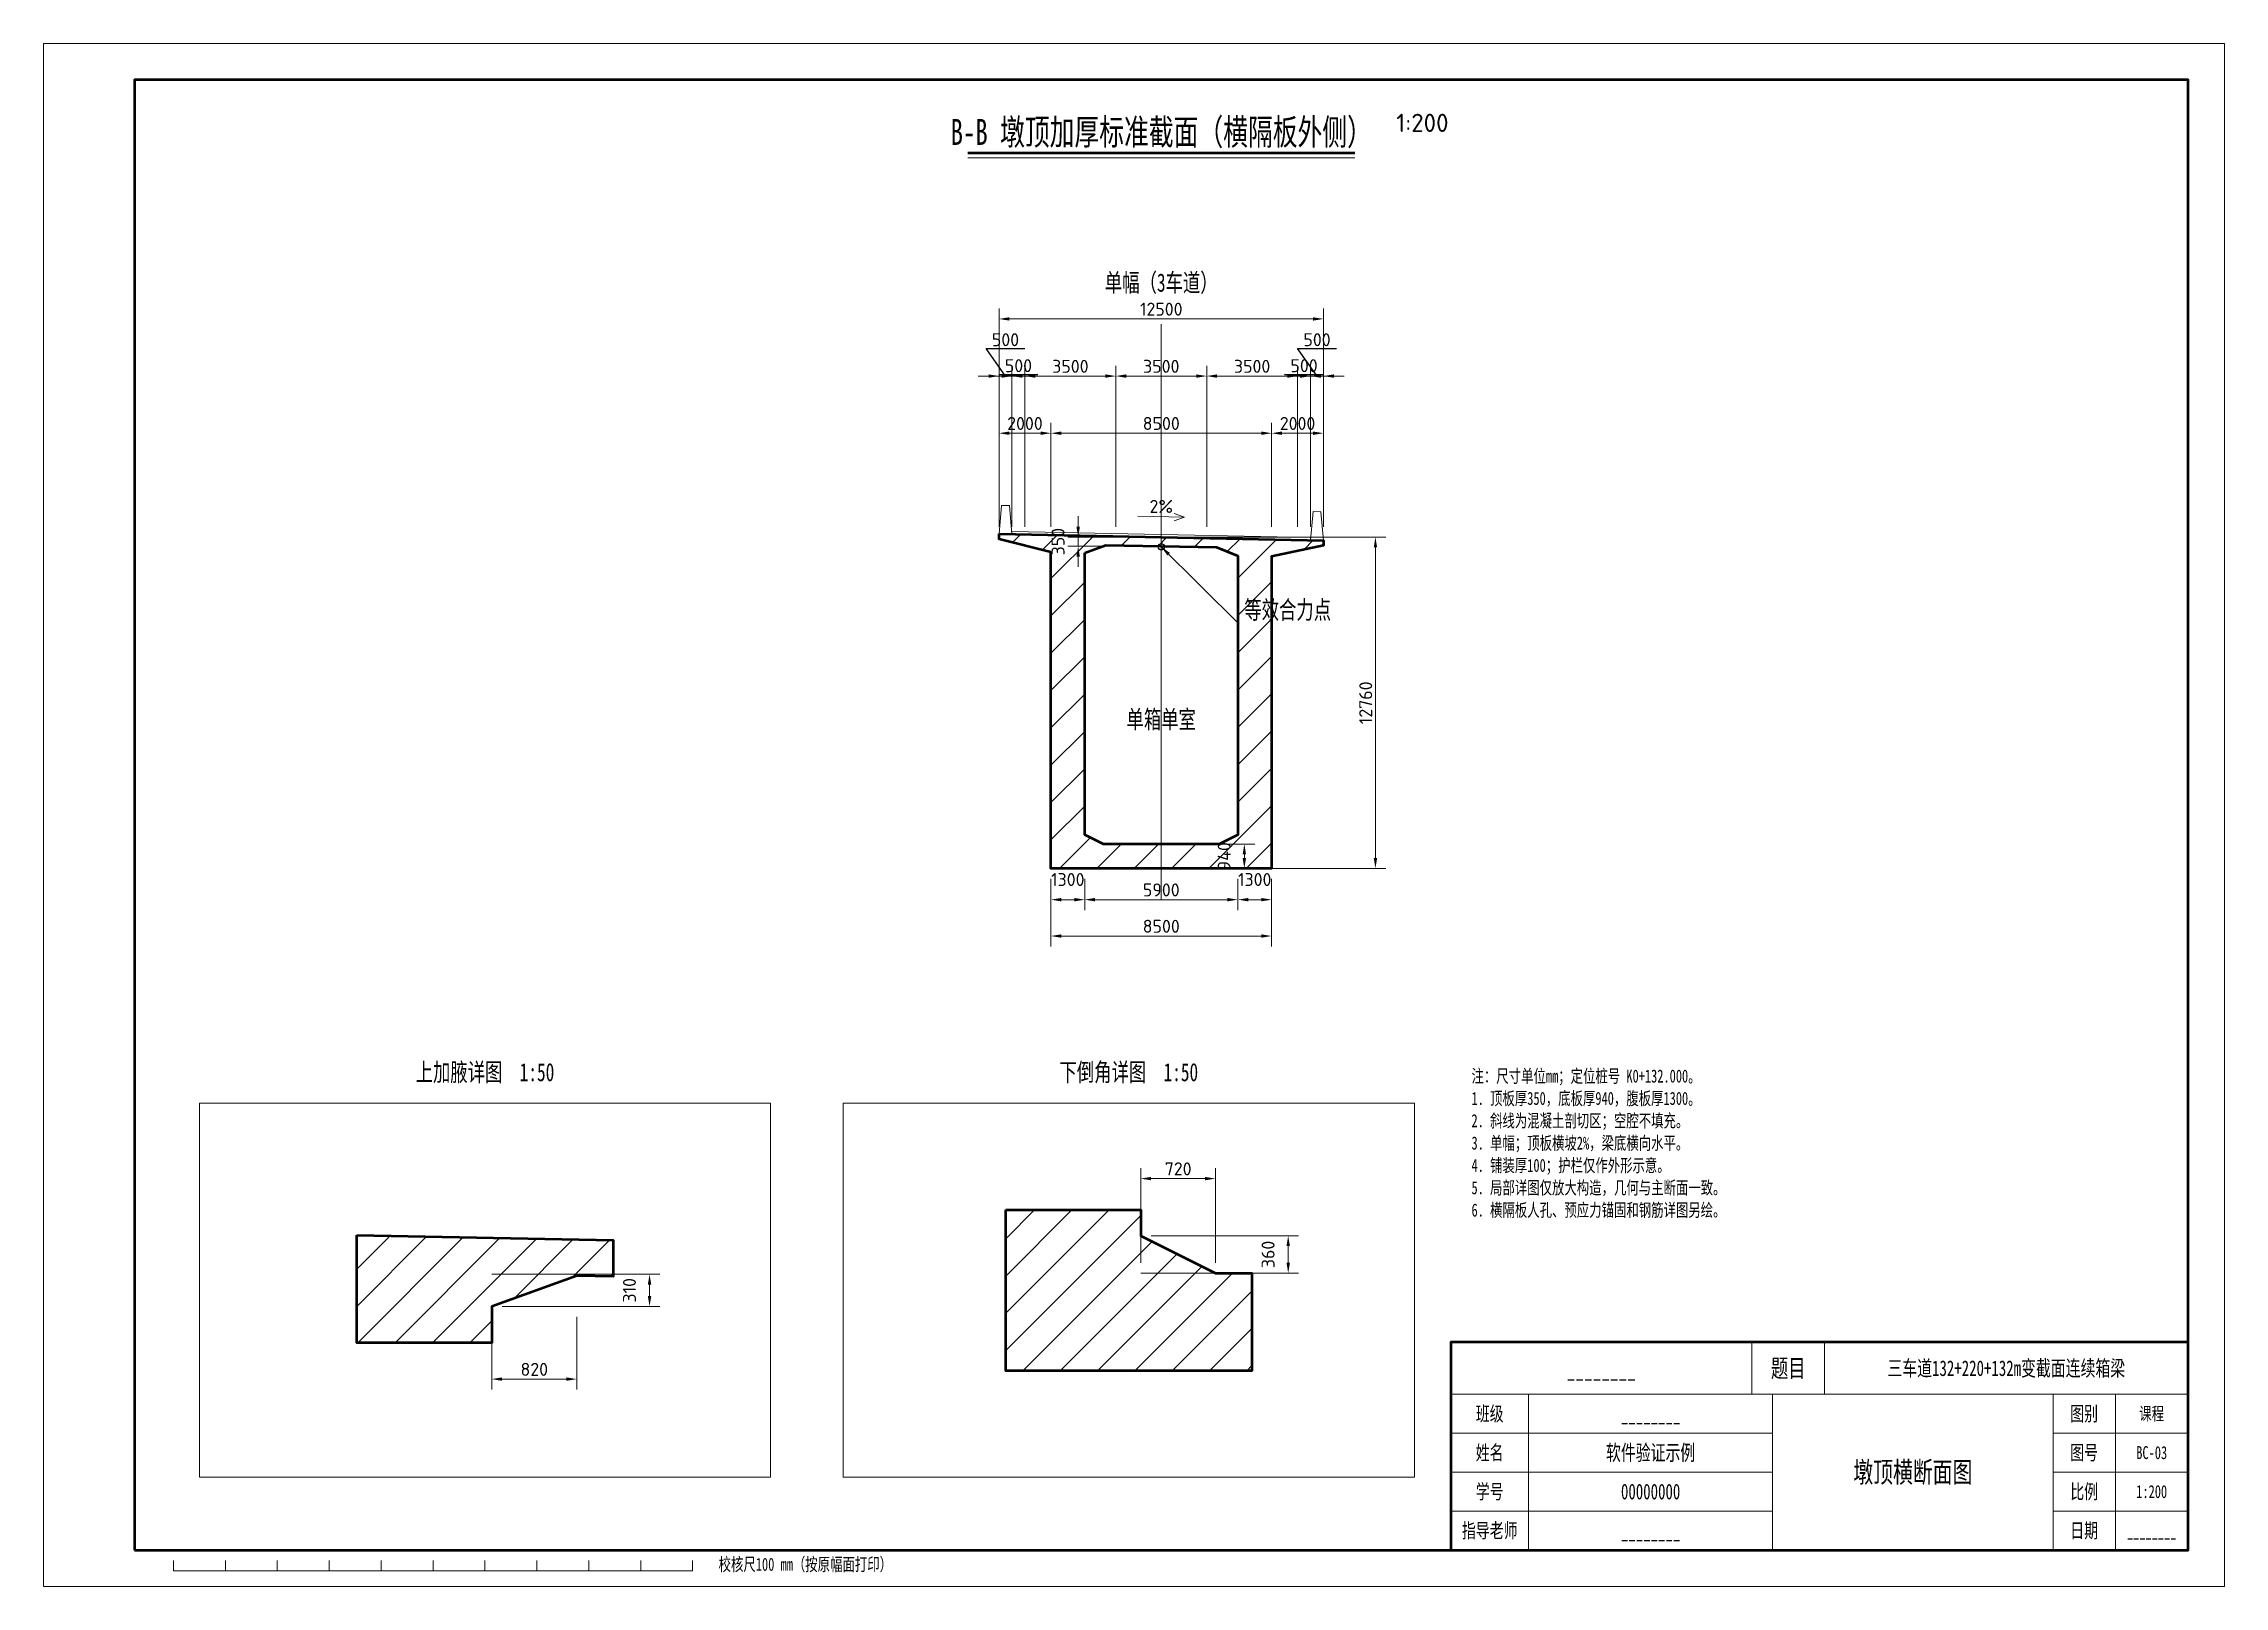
# Paper-space layout '出图' of a CAD drawing. Header units: millimetres. Extents: x 0 to 420, y 0 to 297.
# The model-space entities are those that its viewports show. They can reach past a viewport. Long polylines and large blocks are cut down to what shows.
import ezdxf
from ezdxf.enums import TextEntityAlignment as Align

# ---------------------------------------------------------------- set-up
doc = ezdxf.new("R2010")
doc.units = ezdxf.units.MM
doc.linetypes.add('B-CENTER', pattern=[3200, 2000, -400, 0, -800])
for name, color, linetype, lineweight in [('B-CENTER', 7, 'B-CENTER', 13), ('B-CUT', 7, 'Continuous', 50), ('B-DETAIL', 7, 'Continuous', 13), ('B-DIM', 7, 'Continuous', 13), ('B-HATCH', 7, 'Continuous', 13), ('B-PRESTRESS', 7, 'Continuous', 25), ('B-TEXT', 7, 'Continuous', 13), ('P-FRAME', 7, 'Continuous', 50), ('P-GRID', 7, 'Continuous', 13), ('P-TEXT', 7, 'Continuous', 13)]:
    doc.layers.add(name, color=color, linetype=linetype, lineweight=lineweight)
doc.layers.add('P-VPORT', color=7, linetype='Continuous', lineweight=13, plot=False)
doc.styles.add('CN_FS', font='simfang.ttf', dxfattribs={"width": 0.7})
doc.styles.add('ISO_NUM', font='isocpeur.ttf')
doc.dimstyles.new('CN_MM_200', dxfattribs={"dimscale": 200, "dimtxt": 2.5, "dimasz": 2, "dimexe": 2, "dimexo": 2, "dimtad": 1, "dimdec": 0, "dimtxsty": 'ISO_NUM', "dimcen": 2.5, "dimazin": 3, "dimtfac": 1, "dimtmove": 1, "dimatfit": 3, "dimlwd": 13, "dimlwe": 13, "dimarcsym": 0})
doc.dimstyles.new('CN_MM_50', dxfattribs={"dimscale": 50, "dimtxt": 2.5, "dimasz": 2, "dimexe": 2, "dimexo": 2, "dimtad": 1, "dimdec": 0, "dimtxsty": 'ISO_NUM', "dimcen": 2.5, "dimazin": 3, "dimtfac": 1, "dimtmove": 1, "dimatfit": 3, "dimlwd": 13, "dimlwe": 13, "dimarcsym": 0})

# ---------------------------------------------------------------- blocks, each defined once
blk = doc.blocks.new('_CLOSEDFILLED')
at = {"color": 0, "linetype": 'ByBlock'}
blk.add_solid([(-1, 0.164), (0, 0), (-1, -0.164)], dxfattribs=at)
blk = doc.blocks.new('*D2')
at = {"color": 0}
for p, q in [((37050, 46600), (36300, 47656.25)), ((36300, 47656.25), (37800, 47656.25))]:
    blk.add_line(p, q, dxfattribs=at)
at = {"color": 0, "lineweight": 13}
for p, q in [((36800, 40800), (36800, 47000)), ((37300, 40800), (37300, 47000)), ((36400, 46600), (36000, 46600)), ((36800, 46600), (37300, 46600)), ((37700, 46600), (38100, 46600))]:
    blk.add_line(p, q, dxfattribs=at)
at = {"layer": 'Defpoints'}
for p in [(36800, 46600), (36800, 40400), (37300, 40400)]:
    blk.add_point(p, dxfattribs=at)
at = {"layer": 'B-DIM', "color": 0, "xscale": 400, "yscale": 400}
blk.add_blockref('_CLOSEDFILLED', (36800, 46600), dxfattribs=at)
at = {"layer": 'B-DIM', "color": 0, "xscale": 400, "yscale": 400, "rotation": 180}
blk.add_blockref('_CLOSEDFILLED', (37300, 46600), dxfattribs=at)
at = {"layer": 'B-DIM', "color": 0, "insert": (37050, 48000), "char_height": 500, "attachment_point": 5, "style": 'ISO_NUM'}
blk.add_mtext('500', dxfattribs=at)
blk = doc.blocks.new('*D3')
at = {"color": 0, "lineweight": 13}
for p, q in [((37300, 40800), (37300, 47000)), ((37800, 40800), (37800, 47000)), ((36900, 46600), (36500, 46600)), ((37300, 46600), (37800, 46600)), ((38200, 46600), (38600, 46600))]:
    blk.add_line(p, q, dxfattribs=at)
at = {"color": 0}
for p, q in [((37550, 46600), (36800, 46656.25)), ((36800, 46656.25), (38300, 46656.25))]:
    blk.add_line(p, q, dxfattribs=at)
at = {"layer": 'Defpoints'}
for p in [(37300, 46600), (37300, 40400), (37800, 40400)]:
    blk.add_point(p, dxfattribs=at)
at = {"layer": 'B-DIM', "color": 0, "xscale": 400, "yscale": 400}
blk.add_blockref('_CLOSEDFILLED', (37300, 46600), dxfattribs=at)
at = {"layer": 'B-DIM', "color": 0, "xscale": 400, "yscale": 400, "rotation": 180}
blk.add_blockref('_CLOSEDFILLED', (37800, 46600), dxfattribs=at)
at = {"layer": 'B-DIM', "color": 0, "insert": (37550, 47000), "char_height": 500, "attachment_point": 5, "style": 'ISO_NUM'}
blk.add_mtext('500', dxfattribs=at)
blk = doc.blocks.new('*D7')
at = {"color": 0, "lineweight": 13}
for p, q in [((48300, 40800), (48300, 47000)), ((48800, 40800), (48800, 47000)), ((47900, 46600), (47500, 46600)), ((48300, 46600), (48800, 46600)), ((49200, 46600), (49600, 46600))]:
    blk.add_line(p, q, dxfattribs=at)
at = {"color": 0}
for p, q in [((48550, 46600), (47800, 46656.25)), ((47800, 46656.25), (49300, 46656.25))]:
    blk.add_line(p, q, dxfattribs=at)
at = {"layer": 'Defpoints'}
for p in [(48300, 46600), (48300, 40400), (48800, 40400)]:
    blk.add_point(p, dxfattribs=at)
at = {"layer": 'B-DIM', "color": 0, "xscale": 400, "yscale": 400}
blk.add_blockref('_CLOSEDFILLED', (48300, 46600), dxfattribs=at)
at = {"layer": 'B-DIM', "color": 0, "xscale": 400, "yscale": 400, "rotation": 180}
blk.add_blockref('_CLOSEDFILLED', (48800, 46600), dxfattribs=at)
at = {"layer": 'B-DIM', "color": 0, "insert": (48550, 47000), "char_height": 500, "attachment_point": 5, "style": 'ISO_NUM'}
blk.add_mtext('500', dxfattribs=at)
blk = doc.blocks.new('*D8')
at = {"color": 0}
for p, q in [((49050, 46600), (48300, 47656.25)), ((48300, 47656.25), (49800, 47656.25))]:
    blk.add_line(p, q, dxfattribs=at)
at = {"color": 0, "lineweight": 13}
for p, q in [((48800, 40800), (48800, 47000)), ((49300, 40800), (49300, 47000)), ((48400, 46600), (48000, 46600)), ((48800, 46600), (49300, 46600)), ((49700, 46600), (50100, 46600))]:
    blk.add_line(p, q, dxfattribs=at)
at = {"layer": 'Defpoints'}
for p in [(48800, 46600), (48800, 40400), (49300, 40400)]:
    blk.add_point(p, dxfattribs=at)
at = {"layer": 'B-DIM', "color": 0, "xscale": 400, "yscale": 400}
blk.add_blockref('_CLOSEDFILLED', (48800, 46600), dxfattribs=at)
at = {"layer": 'B-DIM', "color": 0, "xscale": 400, "yscale": 400, "rotation": 180}
blk.add_blockref('_CLOSEDFILLED', (49300, 46600), dxfattribs=at)
at = {"layer": 'B-DIM', "color": 0, "insert": (49050, 48000), "char_height": 500, "attachment_point": 5, "style": 'ISO_NUM'}
blk.add_mtext('500', dxfattribs=at)

msp = doc.modelspace()

# ---------------------------------------------------------------- hatches: boundary and pattern name
at = {"layer": 'B-HATCH'}
h = msp.add_hatch(dxfattribs=at)
h.set_pattern_fill('ANSI31', color=256, scale=320, style=0)
h.paths.add_polyline_path([(36800, 40525), (49300, 40275), (49300, 40075), (47300, 39655), (47300, 27640), (38800, 27640), (38800, 39825), (36800, 40325)])
h.paths.add_polyline_path([(40100, 39799), (40920, 40092.6), (45180, 40007.4), (46000, 39681), (46000, 28940), (45280, 28580), (40820, 28580), (40100, 28940)], flags=0)
h = msp.add_hatch(dxfattribs=at)
h.set_pattern_fill('ANSI31', color=256, scale=80, style=0)
h.paths.add_polyline_path([(112815, 30475), (114115, 30475), (114115, 30225), (114835, 29865), (115185, 29865), (115185, 28925), (112815, 28925)])
h = msp.add_hatch(dxfattribs=at)
h.set_pattern_fill('ANSI31', color=256, scale=80, style=0)
h.paths.add_polyline_path([(92765, 30231), (95235, 30181.6), (95235, 29831.6), (94885, 29838.6), (94065, 29545), (94065, 29195), (92765, 29195)])

# ---------------------------------------------------------------- linework, layer by layer
at = {"layer": 'B-CENTER'}
msp.add_line((43050, 48600), (43050, 26440), dxfattribs=at)
at = {"layer": 'B-CUT'}
for points in [[(36800, 40525), (49300, 40275), (49300, 40075), (47300, 39655), (47300, 27640), (38800, 27640), (38800, 39825), (36800, 40325)], [(40100, 39799), (40920, 40092.6), (45180, 40007.4), (46000, 39681), (46000, 28940), (45280, 28580), (40820, 28580), (40100, 28940)], [(112815, 30475), (114115, 30475), (114115, 30225), (114835, 29865), (115185, 29865), (115185, 28925), (112815, 28925)], [(92765, 30231), (95235, 30181.6), (95235, 29831.6), (94885, 29838.6), (94065, 29545), (94065, 29195), (92765, 29195)]]:
    msp.add_lwpolyline(points, close=True, dxfattribs=at)
at = {"layer": 'B-DETAIL'}
for p, q in [((42150, 41200), (43950, 41164)), ((43050, 40024.91232), (46050, 37050)), ((94065, 29855), (94885, 29855)), ((114115, 29865), (114835, 29865))]:
    msp.add_line(p, q, dxfattribs=at)
for points in [[(36800, 40525), (37300, 40515), (37200, 41617), (36900, 41623)], [(48800, 40285), (49300, 40275), (49200, 41377), (48900, 41383)], [(37300, 40515), (48800, 40285), (48800, 40385), (37300, 40615)]]:
    msp.add_lwpolyline(points, close=True, dxfattribs=at)
msp.add_lwpolyline([(43550, 41304), (43950, 41164), (43550, 41024)], dxfattribs=at)
msp.add_solid([(43050, 40024.91232), (43383.31703, 39792.96457), (43284.73861, 39693.55483)], dxfattribs=at)
at = {"layer": 'B-PRESTRESS'}
msp.add_circle((43050, 40024.91232), 120, dxfattribs=at)

# ---------------------------------------------------------------- texts
at = {"layer": 'B-TEXT', "style": 'CN_FS', "width": 0.7}
for s, p in [('单幅（3车道）', (43050, 50200)), ('单箱单室', (43050, 33382))]:
    msp.add_text(s, height=700, dxfattribs=at).set_placement(p, align=Align.MIDDLE_CENTER)
at = {"layer": 'B-TEXT', "style": 'ISO_NUM'}
msp.add_text('2%', height=500, dxfattribs=at).set_placement((43050, 41582), align=Align.MIDDLE_CENTER)
at = {"layer": 'B-TEXT', "style": 'CN_FS', "width": 0.7}
msp.add_text('等效合力点', height=700, dxfattribs=at).set_placement((46250, 37250))

# ---------------------------------------------------------------- dimensions: what is measured, and where the dimension line sits
at = {"layer": 'B-DIM'}
for base, p1, p2, dimstyle in [((36800, 48800), (36800, 40400), (49300, 40400), 'CN_MM_200'), ((37800, 46600), (37800, 40400), (41300, 40400), 'CN_MM_200'), ((41300, 46600), (41300, 40400), (44800, 40400), 'CN_MM_200'), ((44800, 46600), (44800, 40400), (48300, 40400), 'CN_MM_200'), ((36800, 44400), (36800, 40400), (38800, 40400), 'CN_MM_200'), ((38800, 44400), (38800, 40400), (47300, 40400), 'CN_MM_200'), ((47300, 44400), (47300, 40400), (49300, 40400), 'CN_MM_200'), ((114115, 30775), (114115, 29865), (114835, 29865), 'CN_MM_50'), ((94065, 28845), (94065, 29545), (94885, 29545), 'CN_MM_50'), ((38800, 26440), (38800, 27640), (40100, 27640), 'CN_MM_200'), ((38800, 25040), (38800, 27640), (47300, 27640), 'CN_MM_200'), ((40100, 26440), (40100, 27640), (46000, 27640), 'CN_MM_200'), ((46000, 26440), (46000, 27640), (47300, 27640), 'CN_MM_200')]:
    msp.add_linear_dim(base=base, p1=p1, p2=p2, dimstyle=dimstyle, dxfattribs=at).render()
for base, p1, p2, picture, middle in [((36800, 46600), (36800, 40400), (37300, 40400), '*D2', (36300, 47656.25)), ((48800, 46600), (48800, 40400), (49300, 40400), '*D8', (48300, 47656.25)), ((37300, 46600), (37300, 40400), (37800, 40400), '*D3', (36800, 46656.25)), ((48300, 46600), (48300, 40400), (48800, 40400), '*D7', (47800, 46656.25))]:
    dim = msp.add_linear_dim(base=base, p1=p1, p2=p2, dimstyle='CN_MM_200', override={"dimtmove": 1}, dxfattribs=at)
    dim.commit()
    dim.dimension.update_dxf_attribs({"geometry": picture, "text_midpoint": middle, "dimtype": 160})
for base, p1, p2, dimstyle in [((39850, 40050), (43050, 40050), (43050, 40400), 'CN_MM_200'), ((51300, 27640), (43050, 27640), (43050, 40400), 'CN_MM_200'), ((115535, 29865), (114115, 29865), (114115, 30225), 'CN_MM_50'), ((95585, 29545), (94065, 29545), (94065, 29855), 'CN_MM_50'), ((46250, 27640), (43050, 27640), (43050, 28580), 'CN_MM_200')]:
    msp.add_linear_dim(base=base, p1=p1, p2=p2, angle=90, dimstyle=dimstyle, dxfattribs=at).render()

psp = doc.layouts.new('出图')

# ---------------------------------------------------------------- linework, layer by layer
at = {"layer": 'P-FRAME'}
psp.add_line((178, 276), (252.5, 276), dxfattribs=at)
for points in [[(17.5, 7), (413, 7), (413, 290), (17.5, 290)], [(271, 7), (413, 7), (413, 47), (271, 47)]]:
    psp.add_lwpolyline(points, close=True, dxfattribs=at)
at = {"layer": 'P-GRID'}
for p, q in [((178, 275), (252.5, 275)), ((329, 37), (329, 47)), ((343, 37), (343, 47)), ((271, 37), (413, 37)), ((286, 7), (286, 37)), ((333, 7), (333, 37)), ((387, 7), (387, 37)), ((399, 7), (399, 37)), ((271, 29.5), (333, 29.5)), ((387, 29.5), (413, 29.5)), ((271, 22), (333, 22)), ((387, 22), (413, 22)), ((271, 14.5), (333, 14.5)), ((387, 14.5), (413, 14.5)), ((25, 3), (25, 5)), ((35, 3), (35, 5)), ((45, 3), (45, 5)), ((55, 3), (55, 5)), ((65, 3), (65, 5)), ((75, 3), (75, 5)), ((85, 3), (85, 5)), ((95, 3), (95, 5)), ((105, 3), (105, 5)), ((115, 3), (115, 5)), ((125, 3), (125, 5)), ((25, 3), (125, 3))]:
    psp.add_line(p, q, dxfattribs=at)

# ---------------------------------------------------------------- texts
at = {"layer": 'P-TEXT', "style": 'CN_FS', "width": 0.7}
for s, height, p in [('B-B 墩顶加厚标准截面（横隔板外侧）', 5, (215.25, 280)), ('上加腋详图  1:50', 3.5, (85, 99)), ('下倒角详图  1:50', 3.5, (209, 99)), ('题目', 3.5, (336, 42)), ('三车道132+220+132m变截面连续箱梁', 3, (378, 42)), ('________', 3.5, (300, 42)), ('班级', 2.8, (278.5, 33.25)), ('图别', 2.8, (393, 33.25)), ('课程', 2.5, (406, 33.25)), ('________', 3, (309.5, 33.25)), ('姓名', 2.8, (278.5, 25.75)), ('软件验证示例', 3, (309.5, 25.75)), ('图号', 2.8, (393, 25.75)), ('BC-03', 2.5, (406, 25.75)), ('墩顶横断面图', 4, (360, 22)), ('学号', 2.8, (278.5, 18.25)), ('00000000', 3, (309.5, 18.25)), ('比例', 2.8, (393, 18.25)), ('1:200', 2.5, (406, 18.25)), ('指导老师', 2.8, (278.5, 10.75)), ('________', 3, (309.5, 10.75)), ('日期', 2.8, (393, 10.75)), ('________', 2.5, (406, 10.75))]:
    psp.add_text(s, height=height, dxfattribs=at).set_placement(p, align=Align.MIDDLE_CENTER)
at = {"layer": 'P-TEXT', "style": 'ISO_NUM'}
psp.add_text('1:200', height=3.5, dxfattribs=at).set_placement((260.5, 280))
at = {"layer": 'P-TEXT', "style": 'CN_FS', "width": 0.7}
for s, p in [('注：尺寸单位mm；定位桩号 K0+132.000。', (275, 97)), ('1. 顶板厚350，底板厚940，腹板厚1300。', (275, 92.7)), ('2. 斜线为混凝土剖切区；空腔不填充。', (275, 88.4)), ('3. 单幅；顶板横坡2%，梁底横向水平。', (275, 84.1)), ('4. 铺装厚100；护栏仅作外形示意。', (275, 79.8)), ('5. 局部详图仅放大构造，几何与主断面一致。', (275, 75.5)), ('6. 横隔板人孔、预应力锚固和钢筋详图另绘。', (275, 71.2)), ('校核尺100 mm（按原幅面打印）', (130, 3))]:
    psp.add_text(s, height=2.5, dxfattribs=at).set_placement(p)

# ---------------------------------------------------------------- viewports
at = {"layer": 'P-VPORT'}
for center, size, view_center_point, view_height, status in [((210, 148.5), (420, 297), (42000, 29700), 59400, 4), ((209, 57), (110, 72), (114000, 29700), 3600, 3)]:
    psp.add_viewport(center=center, size=size, view_center_point=view_center_point, view_height=view_height, status=status, dxfattribs=at)
psp.add_viewport(center=(85, 57), size=(110, 72), view_center_point=(94000, 29700), view_height=3600, dxfattribs=at)

doc.saveas('drawing.dxf')
